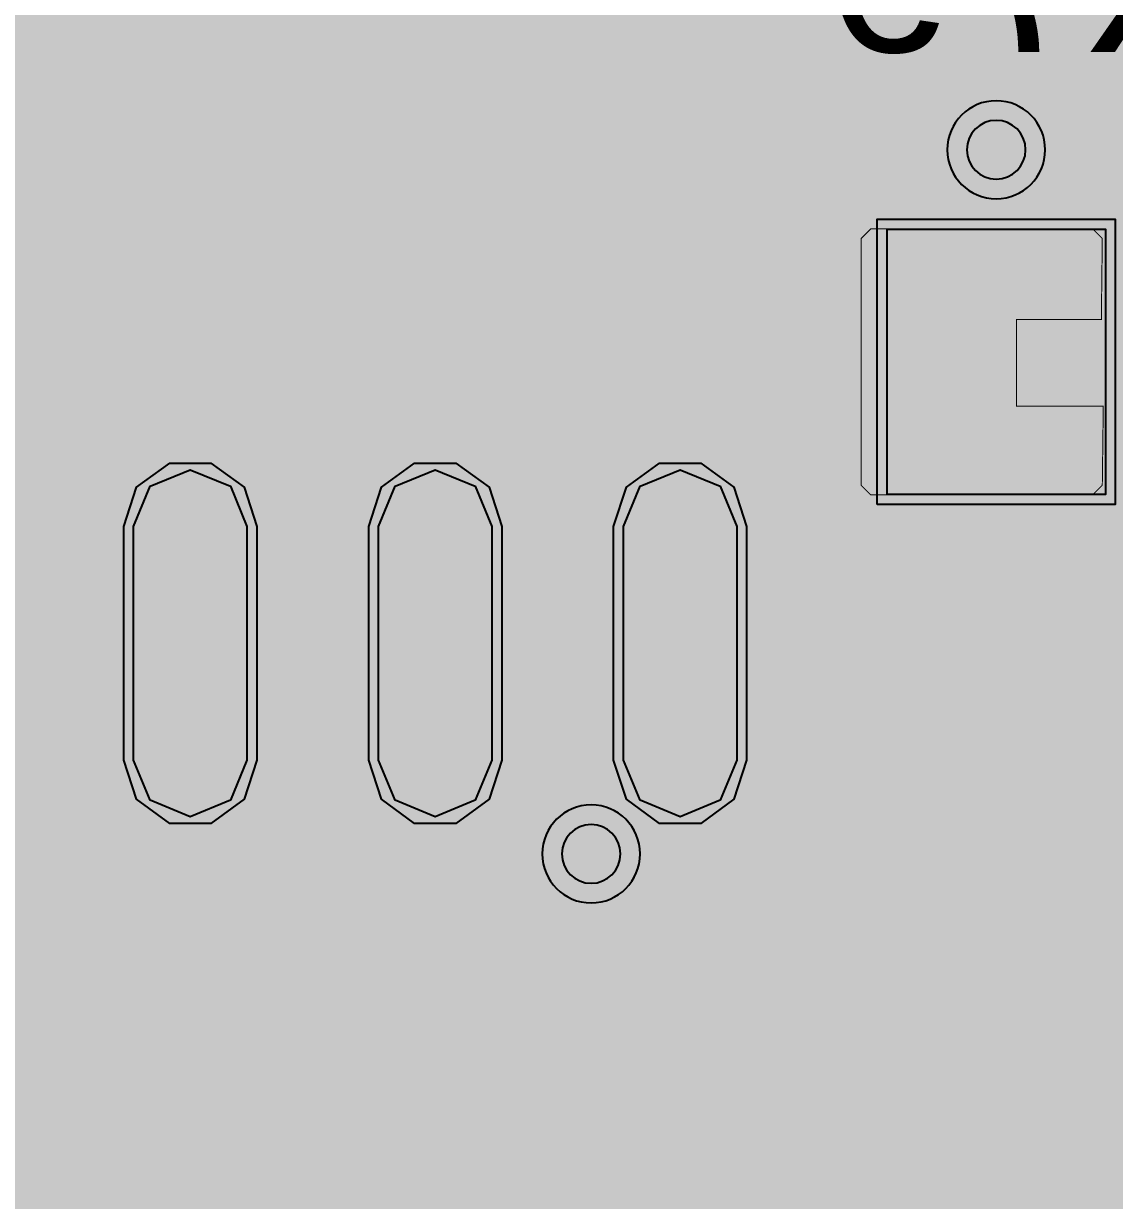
# Model space of a CAD drawing. Header units: millimetres. Extents: x -61 to 56, y -72 to 70.
# Drawn here: x 17.46 to 23.11, y -43.85 to -37.75 of the extents above; entities that cross this region are included whole.
import ezdxf
from ezdxf.enums import TextEntityAlignment as Align

# ---------------------------------------------------------------- set-up
doc = ezdxf.new("R2010")
doc.units = ezdxf.units.MM
doc.header["$MEASUREMENT"] = 0
for name, color, linetype, true_color in [('02GND', 7, 'Continuous', 0x999966), ('03POWER', 7, 'Continuous', 0x008000), ('Bottom-Layer', 7, 'Continuous', 0x0000ff), ('Bottom-Paste-Mask-Layer', 7, 'Continuous', 0x800000), ('Bottom-Silkscreen-Layer', 7, 'Continuous', 0x66cc33), ('Bottom-Solder-Mask-Layer', 7, 'Continuous', 0xaa00ff), ('Hole-Layer', 7, 'Continuous', 0x222222), ('Multi-Layer', 7, 'Continuous', 0xc0c0c0), ('Top-Layer', 7, 'Continuous', 0xff0000), ('Top-Paste-Mask-Layer', 7, 'Continuous', 0x808080), ('Top-Silkscreen-Layer', 7, 'Continuous', 0xffcc00), ('Top-Solder-Mask-Layer', 7, 'Continuous', 0x800080)]:
    doc.layers.add(name, color=color, linetype=linetype, true_color=true_color)
doc.styles.get("Standard").update_dxf_attribs({"font": 'arial.ttf'})

msp = doc.modelspace()

# ---------------------------------------------------------------- hatches: boundary and pattern name
at = {"layer": '02GND'}
for points in [[(-49.642, 52.1533), (49.642, 52.1533), (49.642, -62.142), (-49.642, -62.142)], [(21.8879, -38.4001), (21.9699, -38.7061), (22.194, -38.9302), (22.5, -39.0122), (22.8061, -38.9302), (23.0302, -38.7061), (23.1122, -38.4001), (23.0302, -38.094), (22.8061, -37.8699), (22.5, -37.7879), (22.194, -37.8699), (21.9699, -38.094)]]:
    msp.add_hatch(color=256, dxfattribs=at).paths.add_polyline_path(points)
at = {"layer": '03POWER'}
for points in [[(48.499, -56.0416), (48.5811, -56.3479), (48.8055, -56.572), (49.112, -56.6537), (49.4182, -56.5711), (49.642, -56.3464), (49.642, -62.142), (44.1922, -62.142), (44.3927, -61.9566), (44.4927, -61.7025), (44.4722, -61.4302), (45.1891, -61.7036), (45.9498, -61.8043), (46.7131, -61.7268), (47.438, -61.4754), (48.0854, -61.0636), (48.6204, -60.5136), (49.0141, -59.855), (49.2453, -59.1234), (49.3016, -58.3582), (49.1799, -57.6006), (48.8867, -56.8916), (48.438, -56.2692), (47.8578, -55.7672), (47.1774, -55.4124), (46.4336, -55.2241), (45.6664, -55.2125), (44.9172, -55.378), (44.2264, -55.7119), (43.6312, -56.1961), (43.1637, -56.8045), (42.8491, -57.5043), (42.7044, -58.2579), (42.7374, -59.0244), (42.9463, -59.7627), (43.3198, -60.433), (43.8378, -60.999), (-43.3618, -60.999), (-43.6207, -61.0564), (-43.831, -61.218), (-43.9533, -61.4534), (-43.9644, -61.7184), (-43.8625, -61.9632), (-43.6666, -62.142), (-49.642, -62.142), (-49.642, -56.5819), (-49.4335, -56.7975), (-49.1476, -56.8882), (-48.8529, -56.8322), (-49.1622, -57.5412), (-49.2982, -58.3027), (-49.2534, -59.075), (-49.0303, -59.8157), (-48.6412, -60.4842), (-48.1072, -61.0439), (-47.4578, -61.4642), (-46.7284, -61.722), (-45.9591, -61.8032), (-45.1921, -61.7032), (-44.4692, -61.4277), (-43.8302, -60.9917), (-43.3101, -60.4191), (-42.9374, -59.7413), (-42.7325, -58.9953), (-42.7065, -58.2222), (-42.8611, -57.4642), (-43.1876, -56.763), (-43.6682, -56.1568), (-44.2766, -55.679), (-44.9793, -55.3557), (-45.738, -55.2047), (-46.511, -55.2341), (-47.256, -55.4425), (-47.9321, -55.8184), (-48.5023, -56.3411), (-48.4998, -56.3091), (-48.499, -56.2771), (-48.499, 51.315), (-19.4026, 51.315), (-19.6295, 51.1437), (-19.7546, 50.8885), (-19.7509, 50.6043), (-19.6192, 50.3524), (-19.388, 50.1871), (-19.6578, 49.9772), (-19.7729, 49.6553), (-19.6975, 49.3219), (-19.4552, 49.0809), (-19.6839, 48.8583), (-19.7695, 48.5508), (-19.6886, 48.242), (-19.4633, 48.0159), (-19.1548, 47.934), (-18.847, 48.0185), (-18.6236, 48.2465), (-18.5453, 48.5559), (-18.6335, 48.8627), (-18.8641, 49.0834), (-18.625, 49.3243), (-18.5509, 49.6555), (-18.6646, 49.9752), (-18.9312, 50.1853), (-18.6981, 50.3494), (-18.5646, 50.6015), (-18.5597, 50.8866), (-18.6846, 51.143), (-18.9121, 51.315), (48.4255, 51.315), (48.499, 51.2415)], [(19.7879, -42.0516), (19.8699, -42.3577), (20.094, -42.5817), (20.4, -42.6637), (20.7061, -42.5817), (20.9302, -42.3577), (21.0122, -42.0516), (20.9302, -41.7455), (20.7061, -41.5215), (20.4, -41.4395), (20.094, -41.5215), (19.8699, -41.7455)]]:
    msp.add_hatch(color=256, dxfattribs=at).paths.add_polyline_path(points)
at = {"layer": 'Bottom-Layer'}
for points in [[(-49.642, -62.142), (-49.642, 52.1533), (49.642, 52.1533), (49.642, -62.142)], [(21.5756, -38.8116), (21.5756, -40.1886), (21.6236, -40.3677), (21.7547, -40.4987), (21.9338, -40.5467), (23.0663, -40.5467), (23.2454, -40.4987), (23.3765, -40.3677), (23.4245, -40.1886), (23.4245, -38.8116), (23.3344, -38.5741), (23.1096, -38.4561), (23.0479, -38.1269), (22.8222, -37.8795), (22.5, -37.7879), (22.1779, -37.8795), (21.9522, -38.1269), (21.8905, -38.4561), (21.6657, -38.5741)], [(21.9338, -40.1886), (21.9338, -38.8116), (23.0663, -38.8116), (23.0663, -40.1886)]]:
    msp.add_hatch(color=256, dxfattribs=at).paths.add_polyline_path(points)
at = {"layer": 'Bottom-Paste-Mask-Layer'}
msp.add_hatch(color=256, dxfattribs=at).paths.add_polyline_path([(21.8, -38.8601), (21.85, -38.8101), (23, -38.8101), (23.05, -38.8601), (23.0451, -39.28), (22.6051, -39.28), (22.6051, -39.73), (23.0551, -39.73), (23.05, -40.1401), (23, -40.1901), (21.85, -40.1901), (21.8, -40.1401)])
msp.add_hatch(color=256, dxfattribs=at).paths.add_polyline_path([(21.8, -38.8601), (21.85, -38.8101), (23, -38.8101), (23.05, -38.8601), (23.0451, -39.28), (22.6051, -39.28), (22.6051, -39.73), (23.0551, -39.73), (23.05, -40.1401), (23, -40.1901), (21.85, -40.1901), (21.8, -40.1401)])
at = {"layer": 'Bottom-Solder-Mask-Layer'}
msp.add_hatch(color=256, dxfattribs=at).paths.add_polyline_path([(21.883, -40.2394), (21.883, -38.7608), (23.1171, -38.7608), (23.1171, -40.2394)])
at = {"layer": 'Top-Layer'}
for points in [[(-49.642, -62.142), (-49.642, 52.1533), (49.642, 52.1533), (49.642, -62.142)], [(21.8879, -38.4001), (21.9699, -38.7061), (22.194, -38.9302), (22.5, -39.0122), (22.8061, -38.9302), (23.0302, -38.7061), (23.1122, -38.4001), (23.0302, -38.094), (22.8061, -37.8699), (22.5, -37.7879), (22.194, -37.8699), (21.9699, -38.094)], [(18.6176, -47.308), (18.6176, -47.5824), (18.372, -47.828), (18.2801, -47.9656), (18.2478, -48.1279), (18.2478, -49.4887), (17.9905, -49.7459), (17.95, -49.7929), (17.9167, -49.8452), (17.6953, -49.9646), (17.6069, -50.2001), (17.6069, -51.2001), (17.6549, -51.3792), (17.786, -51.5103), (17.9651, -51.5582), (18.3812, -51.5582), (18.6582, -51.8352), (18.6582, -52.7141), (18.3044, -52.3839), (17.862, -52.1876), (17.3798, -52.1469), (16.9108, -52.2663), (16.5067, -52.5326), (16.2121, -52.9165), (16.0593, -53.3757), (16.0652, -53.8596), (16.2291, -54.315), (16.5331, -54.6915), (16.9436, -54.9479), (17.4153, -55.0558), (17.8964, -55.0033), (18.3339, -54.7963), (18.6795, -54.4575), (18.8951, -54.0243), (18.953, -54.0243), (19.1134, -53.9928), (19.25, -53.903), (19.3865, -53.9928), (19.5469, -54.0243), (19.6048, -54.0243), (19.8205, -54.4575), (20.1661, -54.7963), (20.6035, -55.0033), (21.0846, -55.0558), (21.5564, -54.9479), (21.9668, -54.6915), (22.2708, -54.315), (22.4348, -53.8596), (22.4407, -53.3757), (22.2879, -52.9165), (21.9932, -52.5326), (21.5891, -52.2663), (21.1201, -52.1469), (20.6379, -52.1876), (20.1956, -52.3839), (19.8418, -52.7141), (19.8418, -51.8161), (20.0997, -51.5582), (20.515, -51.5582), (20.6941, -51.5103), (20.8252, -51.3792), (20.8731, -51.2001), (20.8731, -50.2001), (20.7851, -49.9649), (20.5642, -49.8453), (20.5309, -49.7929), (20.4903, -49.7459), (20.2302, -49.4858), (20.2291, -49.4771), (20.2278, -49.4683), (20.2278, -49.3421), (20.2317, -49.309), (20.233, -49.2757), (20.233, -48.1279), (20.2008, -47.9656), (20.1088, -47.828), (19.8013, -47.5205), (19.8013, -47.3519), (19.8254, -47.3278), (20.1609, -47.5041), (20.5319, -47.5809), (20.9098, -47.5522), (21.265, -47.4202), (21.5699, -47.1952), (21.8008, -46.8947), (21.8008, -47.2255), (21.8488, -47.4046), (21.9798, -47.5357), (22.1589, -47.5837), (24.1589, -47.5837), (24.338, -47.5357), (24.4691, -47.4046), (24.5171, -47.2255), (24.5171, -45.2255), (24.4691, -45.0465), (24.338, -44.9154), (24.1589, -44.8674), (22.1589, -44.8674), (21.9798, -44.9154), (21.8488, -45.0465), (21.8008, -45.2255), (21.8008, -45.5564), (21.4674, -45.165), (21.0124, -44.9256), (20.501, -44.8725), (20.0065, -45.0133), (19.9688, -44.9755), (19.9688, -44.4542), (21.7567, -44.4542), (21.919, -44.4219), (22.0567, -44.3299), (22.702, -43.6846), (22.794, -43.5469), (22.8263, -43.3846), (22.8263, -40.1903), (22.794, -40.0279), (22.702, -39.8903), (21.8355, -39.0238), (21.6979, -38.9319), (21.5356, -38.8996), (19.3615, -38.8996), (19.1992, -38.9319), (19.0616, -39.0238), (18.4887, -39.5967), (18.4445, -39.6487), (18.4092, -39.7072), (18.0935, -39.7423), (17.8318, -39.9224), (17.6863, -40.2048), (17.5287, -39.909), (17.245, -39.7306), (16.9101, -39.7167), (16.6125, -39.8709), (16.4309, -40.1525), (13.292, -39.0163), (13.292, -38.5543), (13.244, -38.3752), (13.1129, -38.2441), (12.9339, -38.1961), (11.5839, -38.1961), (11.4048, -38.2441), (11.2737, -38.3752), (11.2257, -38.5543), (11.2257, -38.674), (10.9234, -38.6596), (10.6511, -38.7919), (10, -38.7919), (9.8358, -38.8192), (9.6893, -38.898), (9.414, -39.025), (9.2334, -39.2684), (9.1917, -39.5686), (9.2992, -39.8521), (9.5295, -40.0492), (9.8261, -40.1117), (10.1163, -40.0242), (10.3289, -39.8082), (10.7755, -39.8082), (10.9971, -39.8694), (11.2257, -39.8446), (11.2257, -39.9643), (11.2737, -40.1434), (11.4048, -40.2745), (11.5839, -40.3224), (12.9339, -40.3224), (13.1035, -40.2797), (13.2326, -40.1618), (14.1447, -40.4919), (11.05, -40.4919), (10.8173, -40.5382), (10.62, -40.6701), (10.07, -41.2201), (9.9382, -41.4174), (9.8919, -41.6501), (9.8919, -44.0302), (9.888, -44.1129), (9.8953, -44.1954), (9.614, -44.2169), (9.3722, -44.3623), (9.2213, -44.6007), (9.1933, -44.8815), (9.2943, -45.145), (9.5027, -45.3352), (9.7743, -45.4117), (10.0514, -45.3582), (11.9486, -45.3582), (12.2461, -45.4105), (12.5323, -45.3142), (12.7377, -45.0928), (12.8122, -44.8001), (12.7377, -44.5074), (12.5323, -44.286), (12.2461, -44.1897), (11.9486, -44.2419), (11.0955, -44.2419), (11.1111, -44.1366), (11.1082, -44.0302), (11.1082, -41.902), (11.3019, -41.7082), (14.9481, -41.7082), (15.1706, -41.9307), (15.4147, -42.1152), (15.7177, -42.1585), (16.0037, -42.0497), (16.2014, -41.8161), (16.2612, -41.516), (16.1684, -41.2244), (16.3991, -41.308), (16.3991, -41.5653), (16.4744, -41.8695), (16.683, -42.1035), (16.9765, -42.2132), (17.2874, -42.1733), (17.5437, -41.993), (17.6863, -41.7139), (17.8514, -42.0175), (18.1485, -42.1942), (18.4941, -42.1942), (18.7912, -42.0175), (18.9563, -41.7139), (19.0989, -41.993), (19.3552, -42.1733), (19.6661, -42.2132), (19.9596, -42.1035), (20.1681, -41.8695), (20.2434, -41.5653), (20.2434, -40.3534), (20.2286, -40.2152), (20.1849, -40.0832), (21.221, -40.0832), (21.6426, -40.5049), (21.6426, -40.6248), (21.5034, -40.6636), (21.3853, -40.7469), (21.256, -40.8762), (21.1641, -41.0138), (21.1318, -41.1762), (21.1318, -41.4662), (21.1641, -41.6285), (21.256, -41.7661), (21.3597, -41.8698), (21.256, -41.9735), (21.1641, -42.1111), (21.1318, -42.2734), (21.1318, -42.5634), (21.1641, -42.7258), (21.256, -42.8634), (21.3853, -42.9927), (21.4858, -43.0671), (21.6036, -43.109), (21.4421, -43.2705), (19.5886, -43.2705), (19.4263, -43.3028), (19.2887, -43.3948), (18.9094, -43.774), (18.8174, -43.9117), (18.7852, -44.074), (18.7852, -44.9755), (18.5818, -45.1789), (17.5688, -45.1789), (17.3897, -45.2269), (17.2586, -45.358), (17.2106, -45.537), (17.2106, -46.914), (17.2586, -47.0931), (17.3897, -47.2242), (17.5688, -47.2722), (18.5818, -47.2722)], [(18.0273, -40.3534), (18.1134, -40.1455), (18.3213, -40.0593), (18.5292, -40.1455), (18.6153, -40.3534), (18.6153, -41.5653), (18.5292, -41.7732), (18.3213, -41.8593), (18.1134, -41.7732), (18.0273, -41.5653)], [(19.2973, -40.3534), (19.3834, -40.1455), (19.5913, -40.0593), (19.7992, -40.1455), (19.8853, -40.3534), (19.8853, -41.5653), (19.7992, -41.7732), (19.5913, -41.8593), (19.3834, -41.7732), (19.2973, -41.5653)], [(20.5673, -40.3534), (20.6534, -40.1455), (20.8613, -40.0593), (21.0692, -40.1455), (21.1553, -40.3534), (21.1553, -41.5653), (21.0692, -41.7732), (20.8613, -41.8593), (20.6534, -41.7732), (20.5673, -41.5653)]]:
    msp.add_hatch(color=256, dxfattribs=at).paths.add_polyline_path(points)
at = {"layer": 'Top-Paste-Mask-Layer'}
for points in [[(18.0273, -40.3534), (18.1134, -40.1455), (18.3213, -40.0593), (18.5292, -40.1455), (18.6153, -40.3534), (18.6153, -41.5653), (18.5292, -41.7732), (18.3213, -41.8593), (18.1134, -41.7732), (18.0273, -41.5653)], [(19.2973, -40.3534), (19.3834, -40.1455), (19.5913, -40.0593), (19.7992, -40.1455), (19.8853, -40.3534), (19.8853, -41.5653), (19.7992, -41.7732), (19.5913, -41.8593), (19.3834, -41.7732), (19.2973, -41.5653)], [(20.5673, -40.3534), (20.6534, -40.1455), (20.8613, -40.0593), (21.0692, -40.1455), (21.1553, -40.3534), (21.1553, -41.5653), (21.0692, -41.7732), (20.8613, -41.8593), (20.6534, -41.7732), (20.5673, -41.5653)]]:
    msp.add_hatch(color=256, dxfattribs=at).paths.add_polyline_path(points)
at = {"layer": 'Top-Solder-Mask-Layer'}
for points in [[(17.9765, -40.3534), (18.0423, -40.1507), (18.2147, -40.0254), (18.4278, -40.0254), (18.6003, -40.1507), (18.6661, -40.3534), (18.6661, -41.5653), (18.6003, -41.768), (18.4278, -41.8933), (18.2147, -41.8933), (18.0423, -41.768), (17.9765, -41.5653)], [(19.2465, -40.3534), (19.3123, -40.1507), (19.4847, -40.0254), (19.6979, -40.0254), (19.8703, -40.1507), (19.9361, -40.3534), (19.9361, -41.5653), (19.8703, -41.768), (19.6979, -41.8933), (19.4847, -41.8933), (19.3123, -41.768), (19.2465, -41.5653)], [(20.5165, -40.3534), (20.5823, -40.1507), (20.7548, -40.0254), (20.9679, -40.0254), (21.1403, -40.1507), (21.2061, -40.3534), (21.2061, -41.5653), (21.1403, -41.768), (20.9679, -41.8933), (20.7548, -41.8933), (20.5823, -41.768), (20.5165, -41.5653)]]:
    msp.add_hatch(color=256, dxfattribs=at).paths.add_polyline_path(points)

# ---------------------------------------------------------------- linework, layer by layer
at = {"layer": '02GND', "const_width": 0.0508}
msp.add_lwpolyline([(21.8879, -38.4001), (21.9699, -38.7061), (22.194, -38.9302), (22.5, -39.0122), (22.8061, -38.9302), (23.0302, -38.7061), (23.1122, -38.4001), (23.0302, -38.094), (22.8061, -37.8699), (22.5, -37.7879), (22.194, -37.8699), (21.9699, -38.094)], close=True, dxfattribs=at)
at = {"layer": '03POWER', "const_width": 0.0508}
msp.add_lwpolyline([(19.7879, -42.0516), (19.8699, -42.3577), (20.094, -42.5817), (20.4, -42.6637), (20.7061, -42.5817), (20.9302, -42.3577), (21.0122, -42.0516), (20.9302, -41.7455), (20.7061, -41.5215), (20.4, -41.4395), (20.094, -41.5215), (19.8699, -41.7455)], close=True, dxfattribs=at)
at = {"layer": 'Bottom-Layer', "const_width": 0.0508}
msp.add_lwpolyline([(21.5756, -38.8116), (21.5756, -40.1886), (21.6236, -40.3677), (21.7547, -40.4987), (21.9338, -40.5467), (23.0663, -40.5467), (23.2454, -40.4987), (23.3765, -40.3677), (23.4245, -40.1886), (23.4245, -38.8116), (23.3344, -38.5741), (23.1096, -38.4561), (23.0479, -38.1269), (22.8222, -37.8795), (22.5, -37.7879), (22.1779, -37.8795), (21.9522, -38.1269), (21.8905, -38.4561), (21.6657, -38.5741)], close=True, dxfattribs=at)
at = {"layer": 'Bottom-Layer', "const_width": 0.3}
msp.add_lwpolyline([(22.5, -39.5001), (22.5, -38.4001)], dxfattribs=at)
at = {"layer": 'Bottom-Layer'}
msp.add_lwpolyline([(21.9338, -40.1886), (21.9338, -38.8116), (23.0663, -38.8116), (23.0663, -40.1886)], close=True, dxfattribs=at)
at = {"layer": 'Bottom-Paste-Mask-Layer', "const_width": 0.00508}
msp.add_lwpolyline([(21.8, -38.8601), (21.85, -38.8101), (23, -38.8101), (23.05, -38.8601), (23.0451, -39.28), (22.6051, -39.28), (22.6051, -39.73), (23.0551, -39.73), (23.05, -40.1401), (23, -40.1901), (21.85, -40.1901), (21.8, -40.1401)], close=True, dxfattribs=at)
msp.add_lwpolyline([(21.8, -38.8601), (21.85, -38.8101), (23, -38.8101), (23.05, -38.8601), (23.0451, -39.28), (22.6051, -39.28), (22.6051, -39.73), (23.0551, -39.73), (23.05, -40.1401), (23, -40.1901), (21.85, -40.1901), (21.8, -40.1401)], close=True, dxfattribs=at)
at = {"layer": 'Bottom-Silkscreen-Layer', "const_width": 0.1524}
for points in [[(23.0238, -38.583), (21.7389, -38.583)], [(21.7389, -38.583), (21.7389, -40.4172)], [(23.0238, -38.583), (21.7389, -38.583)], [(21.7389, -38.583), (21.7389, -40.4172)], [(21.7389, -40.4172), (23.0238, -40.4172)], [(21.7389, -40.4172), (23.0238, -40.4172)]]:
    msp.add_lwpolyline(points, dxfattribs=at)
at = {"layer": 'Bottom-Solder-Mask-Layer'}
msp.add_lwpolyline([(21.883, -40.2394), (21.883, -38.7608), (23.1171, -38.7608), (23.1171, -40.2394)], close=True, dxfattribs=at)
at = {"layer": 'Hole-Layer'}
msp.add_lwpolyline([(22.3476, -38.4001, 1), (22.6524, -38.4001), (22.6524, -38.4001, 1), (22.3476, -38.4001)], format="xyb", dxfattribs=at)
msp.add_lwpolyline([(20.2475, -42.0516, 1), (20.5525, -42.0516, 1)], format="xyb", close=True, dxfattribs=at)
at = {"layer": 'Multi-Layer'}
for points in [[(22.246, -38.4001, 1), (22.754, -38.4001, 1)], [(20.146, -42.0516, 1), (20.654, -42.0516, 1)]]:
    msp.add_lwpolyline(points, format="xyb", close=True, dxfattribs=at)
at = {"layer": 'Top-Layer', "const_width": 0.0508}
msp.add_lwpolyline([(21.8879, -38.4001), (21.9699, -38.7061), (22.194, -38.9302), (22.5, -39.0122), (22.8061, -38.9302), (23.0302, -38.7061), (23.1122, -38.4001), (23.0302, -38.094), (22.8061, -37.8699), (22.5, -37.7879), (22.194, -37.8699), (21.9699, -38.094)], close=True, dxfattribs=at)
at = {"layer": 'Top-Layer'}
for points, const_width in [([(22.0567, -44.3299), (22.702, -43.6846), (22.794, -43.5469), (22.8263, -43.3846), (22.8263, -40.1903), (22.794, -40.0279), (22.702, -39.8903), (21.8355, -39.0238), (21.6979, -38.9319), (21.5356, -38.8996), (19.3615, -38.8996), (19.1992, -38.9319), (19.0616, -39.0238), (18.4887, -39.5967), (18.4445, -39.6487), (18.4092, -39.7072), (18.0935, -39.7423), (17.8318, -39.9224), (17.6863, -40.2048), (17.5287, -39.909), (17.245, -39.7306)], 0.0508), ([(18.7887, -39.8967), (19.3615, -39.3238)], 0.1321), ([(19.3615, -39.3238), (21.5356, -39.3238)], 0.1321), ([(21.5356, -39.3238), (22.4021, -40.1903)], 0.1321), ([(19.5004, -39.6591), (19.1239, -40.0355)], 0.1321), ([(21.3967, -39.6591), (19.5004, -39.6591)], 0.1321), ([(22.0668, -40.3292), (21.3967, -39.6591)], 0.1321), ([(18.7887, -40.492), (18.7887, -39.8967)], 0.1321), ([(19.1239, -40.0355), (19.1239, -40.492)], 0.1321), ([(17.2874, -42.1733), (17.5437, -41.993), (17.6863, -41.7139), (17.8514, -42.0175), (18.1485, -42.1942), (18.4941, -42.1942), (18.7912, -42.0175), (18.9563, -41.7139), (19.0989, -41.993), (19.3552, -42.1733), (19.6661, -42.2132), (19.9596, -42.1035), (20.1681, -41.8695), (20.2434, -41.5653), (20.2434, -40.3534), (20.2286, -40.2152), (20.1849, -40.0832), (21.221, -40.0832), (21.6426, -40.5049), (21.6426, -40.6248), (21.5034, -40.6636), (21.3853, -40.7469), (21.256, -40.8762), (21.1641, -41.0138), (21.1318, -41.1762), (21.1318, -41.4662), (21.1641, -41.6285), (21.256, -41.7661), (21.3597, -41.8698), (21.256, -41.9735), (21.1641, -42.1111), (21.1318, -42.2734), (21.1318, -42.5634), (21.1641, -42.7258), (21.256, -42.8634), (21.3853, -42.9927), (21.4858, -43.0671), (21.6036, -43.109), (21.4421, -43.2705), (19.5886, -43.2705), (19.4263, -43.3028), (19.2887, -43.3948), (18.9094, -43.774), (18.8174, -43.9117)], 0.0508), ([(22.4021, -43.3846), (22.4021, -40.1903)], 0.1321), ([(22.0668, -40.9175), (22.0668, -40.3292)], 0.1321), ([(18.3213, -40.9593), (18.7887, -40.492)], 0.1321), ([(19.1239, -40.492), (19.5913, -40.9593)], 0.1321), ([(20.8613, -40.9593), (20.8613, -41.5903)], 0.381), ([(21.9375, -41.0468), (22.0668, -40.9175)], 0.1321), ([(21.556, -41.1762), (21.6853, -41.0468)], 0.1321), ([(21.6853, -41.0468), (21.9375, -41.0468)], 0.1321), ([(21.556, -41.4662), (21.556, -41.1762)], 0.1321), ([(20.8613, -41.5903), (20.4, -42.0516)], 0.381), ([(21.6853, -41.5955), (21.556, -41.4662)], 0.1321), ([(21.9375, -41.5955), (21.6853, -41.5955)], 0.1321), ([(22.0668, -41.7248), (21.9375, -41.5955)], 0.1321), ([(22.0668, -42.0148), (22.0668, -41.7248)], 0.1321), ([(21.9375, -42.1441), (22.0668, -42.0148)], 0.1321), ([(21.556, -42.2734), (21.6853, -42.1441)], 0.1321), ([(21.6853, -42.1441), (21.9375, -42.1441)], 0.1321), ([(21.556, -42.5634), (21.556, -42.2734)], 0.1321), ([(21.6853, -42.6928), (21.556, -42.5634)], 0.1321), ([(21.9375, -42.6928), (21.6853, -42.6928)], 0.1321), ([(22.0668, -42.8221), (21.9375, -42.6928)], 0.1321), ([(22.0668, -43.2457), (22.0668, -42.8221)], 0.1321), ([(21.6178, -43.6947), (22.0668, -43.2457)], 0.1321), ([(22.4021, -43.3846), (21.7567, -44.03)], 0.1321), ([(19.2093, -44.074), (19.5886, -43.6947)], 0.1321), ([(21.6178, -43.6947), (19.5886, -43.6947)], 0.1321)]:
    msp.add_lwpolyline(points, dxfattribs=dict(at, const_width=const_width))
for points in [[(18.0273, -40.3534), (18.1134, -40.1455), (18.3213, -40.0593), (18.5292, -40.1455), (18.6153, -40.3534), (18.6153, -41.5653), (18.5292, -41.7732), (18.3213, -41.8593), (18.1134, -41.7732), (18.0273, -41.5653)], [(19.2973, -40.3534), (19.3834, -40.1455), (19.5913, -40.0593), (19.7992, -40.1455), (19.8853, -40.3534), (19.8853, -41.5653), (19.7992, -41.7732), (19.5913, -41.8593), (19.3834, -41.7732), (19.2973, -41.5653)], [(20.5673, -40.3534), (20.6534, -40.1455), (20.8613, -40.0593), (21.0692, -40.1455), (21.1553, -40.3534), (21.1553, -41.5653), (21.0692, -41.7732), (20.8613, -41.8593), (20.6534, -41.7732), (20.5673, -41.5653)]]:
    msp.add_lwpolyline(points, close=True, dxfattribs=at)
at = {"layer": 'Top-Paste-Mask-Layer'}
for points in [[(18.0273, -40.3534), (18.1134, -40.1455), (18.3213, -40.0593), (18.5292, -40.1455), (18.6153, -40.3534), (18.6153, -41.5653), (18.5292, -41.7732), (18.3213, -41.8593), (18.1134, -41.7732), (18.0273, -41.5653)], [(19.2973, -40.3534), (19.3834, -40.1455), (19.5913, -40.0593), (19.7992, -40.1455), (19.8853, -40.3534), (19.8853, -41.5653), (19.7992, -41.7732), (19.5913, -41.8593), (19.3834, -41.7732), (19.2973, -41.5653)], [(20.5673, -40.3534), (20.6534, -40.1455), (20.8613, -40.0593), (21.0692, -40.1455), (21.1553, -40.3534), (21.1553, -41.5653), (21.0692, -41.7732), (20.8613, -41.8593), (20.6534, -41.7732), (20.5673, -41.5653)]]:
    msp.add_lwpolyline(points, close=True, dxfattribs=at)
at = {"layer": 'Top-Silkscreen-Layer', "const_width": 0.15}
for points in [[(21.4825, -37.924), (21.4825, -36.838)], [(21.4825, -37.924), (21.4825, -36.838)], [(21.4825, -38.8083), (21.4825, -39.8808)], [(21.4825, -38.8083), (21.4825, -39.8808)], [(21.4825, -39.8808), (16.4301, -39.8808)], [(21.4825, -39.8808), (16.4301, -39.8808)], [(17.2139, -39.8808), (18.1587, -39.8808)], [(17.2139, -39.8808), (18.1587, -39.8808)], [(18.4839, -39.8808), (19.4287, -39.8808)], [(18.4839, -39.8808), (19.4287, -39.8808)], [(19.7539, -39.8808), (20.6987, -39.8808)], [(19.7539, -39.8808), (20.6987, -39.8808)], [(21.0239, -39.8808), (21.4825, -39.8808)], [(21.0239, -39.8808), (21.4825, -39.8808)]]:
    msp.add_lwpolyline(points, dxfattribs=at)
msp.add_lwpolyline([(21.4825, -37.924, 1), (21.4825, -38.8083)], format="xyb", dxfattribs=at)
msp.add_lwpolyline([(21.4825, -37.924, 1), (21.4825, -38.8083)], format="xyb", dxfattribs=at)
at = {"layer": 'Top-Solder-Mask-Layer'}
for points in [[(17.9765, -40.3534), (18.0423, -40.1507), (18.2147, -40.0254), (18.4278, -40.0254), (18.6003, -40.1507), (18.6661, -40.3534), (18.6661, -41.5653), (18.6003, -41.768), (18.4278, -41.8933), (18.2147, -41.8933), (18.0423, -41.768), (17.9765, -41.5653)], [(19.2465, -40.3534), (19.3123, -40.1507), (19.4847, -40.0254), (19.6979, -40.0254), (19.8703, -40.1507), (19.9361, -40.3534), (19.9361, -41.5653), (19.8703, -41.768), (19.6979, -41.8933), (19.4847, -41.8933), (19.3123, -41.768), (19.2465, -41.5653)], [(20.5165, -40.3534), (20.5823, -40.1507), (20.7548, -40.0254), (20.9679, -40.0254), (21.1403, -40.1507), (21.2061, -40.3534), (21.2061, -41.5653), (21.1403, -41.768), (20.9679, -41.8933), (20.7548, -41.8933), (20.5823, -41.768), (20.5165, -41.5653)]]:
    msp.add_lwpolyline(points, close=True, dxfattribs=at)

# ---------------------------------------------------------------- texts
at = {"layer": 'Bottom-Silkscreen-Layer', "text_generation_flag": 2, "width": 1.1}
msp.add_text('R79', height=0.77, dxfattribs=at).set_placement((22.703, -37.5081), align=Align.MIDDLE_CENTER)

doc.saveas('drawing.dxf')
